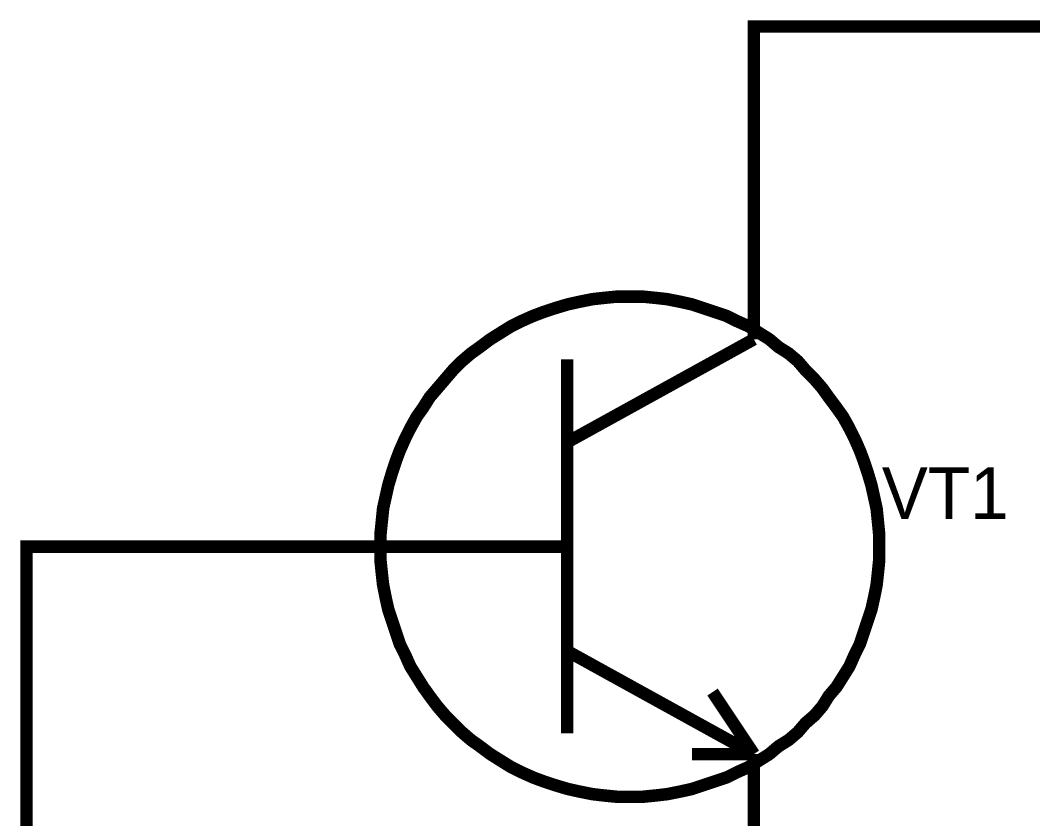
# Model space of a CAD drawing. Header units: millimetres. Extents: x 0 to 841, y 0 to 594.
# Drawn here: x 492.34 to 516.68, y 305.95 to 325.14 of the extents above; entities that cross this region are included whole.
import ezdxf

# ---------------------------------------------------------------- set-up
doc = ezdxf.new("R2010")
doc.units = ezdxf.units.MM
doc.layers.add('Sheet', color=255, linetype='Continuous')

msp = doc.modelspace()

# ---------------------------------------------------------------- linework, layer by layer
at = {"layer": 'Sheet', "const_width": 0.3}
for points in [[(509.973, 319.99), (509.973, 324.991), (519.973, 324.991)], [(509.973, 317.473), (509.973, 319.99)], [(500.997, 312.471), (500.997, 312.782), (501.029, 313.093), (501.06, 313.403), (501.122, 313.683), (501.184, 313.963), (501.277, 314.273), (501.37, 314.553), (501.463, 314.801), (501.588, 315.081), (501.712, 315.329), (501.867, 315.609), (502.022, 315.827), (502.178, 316.075), (502.364, 316.293), (502.55, 316.51), (502.737, 316.728), (502.954, 316.945), (503.171, 317.131), (503.389, 317.287), (503.637, 317.473), (503.886, 317.628), (504.134, 317.784), (504.383, 317.908), (504.662, 318.032), (504.911, 318.126), (505.19, 318.219), (505.501, 318.312), (505.78, 318.374), (506.091, 318.436), (506.37, 318.467), (506.681, 318.498), (506.991, 318.498)], [(506.991, 318.498), (506.681, 318.498), (506.37, 318.467), (506.091, 318.436), (505.78, 318.374), (505.501, 318.312), (505.19, 318.219), (504.911, 318.126), (504.662, 318.032), (504.383, 317.908), (504.134, 317.784), (503.886, 317.628), (503.637, 317.473), (503.389, 317.287), (503.171, 317.131), (502.954, 316.945), (502.737, 316.728), (502.55, 316.51), (502.364, 316.293), (502.178, 316.075), (502.022, 315.827), (501.867, 315.609), (501.712, 315.329), (501.588, 315.081), (501.463, 314.801), (501.37, 314.553), (501.277, 314.273), (501.184, 313.963), (501.122, 313.683), (501.06, 313.403), (501.029, 313.093), (500.997, 312.782), (500.997, 312.471)], [(506.991, 318.498), (507.302, 318.498), (507.612, 318.467), (507.892, 318.436), (508.203, 318.374), (508.482, 318.312), (508.762, 318.219), (509.041, 318.126), (509.321, 318.032), (509.569, 317.908), (509.848, 317.784), (510.097, 317.628), (510.345, 317.473), (510.563, 317.287), (510.811, 317.131), (511.029, 316.945), (511.215, 316.728), (511.432, 316.51), (511.619, 316.293), (511.774, 316.075), (511.96, 315.827), (512.116, 315.609), (512.271, 315.329), (512.395, 315.081), (512.519, 314.801), (512.612, 314.553), (512.706, 314.273), (512.799, 313.963), (512.861, 313.683), (512.923, 313.403), (512.954, 313.093), (512.985, 312.782), (512.985, 312.471)], [(512.985, 312.471), (512.985, 312.782), (512.954, 313.093), (512.923, 313.403), (512.861, 313.683), (512.799, 313.963), (512.706, 314.273), (512.612, 314.553), (512.519, 314.801), (512.395, 315.081), (512.271, 315.329), (512.116, 315.609), (511.96, 315.827), (511.774, 316.075), (511.619, 316.293), (511.432, 316.51), (511.215, 316.728), (511.029, 316.945), (510.811, 317.131), (510.563, 317.287), (510.345, 317.473), (510.097, 317.628), (509.848, 317.784), (509.569, 317.908), (509.321, 318.032), (509.041, 318.126), (508.762, 318.219), (508.482, 318.312), (508.203, 318.374), (507.892, 318.436), (507.612, 318.467), (507.302, 318.498), (506.991, 318.498)], [(505.47, 314.988), (509.973, 317.473)], [(505.485, 316.992), (505.485, 307.998)], [(497.488, 312.487), (497.488, 312.487), (492.488, 312.487), (492.488, 299.998), (492.488, 297.497), (494.988, 297.497)], [(500.982, 312.487), (497.488, 312.487)], [(505.485, 312.487), (500.982, 312.487)], [(506.991, 306.475), (506.681, 306.475), (506.37, 306.506), (506.091, 306.538), (505.78, 306.6), (505.501, 306.662), (505.19, 306.755), (504.911, 306.848), (504.662, 306.941), (504.383, 307.066), (504.134, 307.19), (503.886, 307.345), (503.637, 307.501), (503.389, 307.687), (503.171, 307.842), (502.954, 308.029), (502.737, 308.246), (502.55, 308.433), (502.364, 308.65), (502.178, 308.899), (502.022, 309.116), (501.867, 309.365), (501.712, 309.613), (501.588, 309.893), (501.463, 310.141), (501.37, 310.421), (501.277, 310.701), (501.184, 310.98), (501.122, 311.26), (501.06, 311.57), (501.029, 311.85), (500.997, 312.161), (500.997, 312.471)], [(500.997, 312.471), (500.997, 312.161), (501.029, 311.85), (501.06, 311.57), (501.122, 311.26), (501.184, 310.98), (501.277, 310.701), (501.37, 310.421), (501.463, 310.141), (501.588, 309.893), (501.712, 309.613), (501.867, 309.365), (502.022, 309.116), (502.178, 308.899), (502.364, 308.65), (502.55, 308.433), (502.737, 308.246), (502.954, 308.029), (503.171, 307.842), (503.389, 307.687), (503.637, 307.501), (503.886, 307.345), (504.134, 307.19), (504.383, 307.066), (504.662, 306.941), (504.911, 306.848), (505.19, 306.755), (505.501, 306.662), (505.78, 306.6), (506.091, 306.538), (506.37, 306.506), (506.681, 306.475), (506.991, 306.475)], [(512.985, 312.471), (512.985, 312.161), (512.954, 311.85), (512.923, 311.57), (512.861, 311.26), (512.799, 310.98), (512.706, 310.701), (512.612, 310.421), (512.519, 310.141), (512.395, 309.893), (512.271, 309.613), (512.116, 309.365), (511.96, 309.116), (511.774, 308.899), (511.619, 308.65), (511.432, 308.433), (511.215, 308.246), (511.029, 308.029), (510.811, 307.842), (510.563, 307.687), (510.345, 307.501), (510.097, 307.345), (509.848, 307.19), (509.569, 307.066), (509.321, 306.941), (509.041, 306.848), (508.762, 306.755), (508.482, 306.662), (508.203, 306.6), (507.892, 306.538), (507.612, 306.506), (507.302, 306.475), (506.991, 306.475)], [(506.991, 306.475), (507.302, 306.475), (507.612, 306.506), (507.892, 306.538), (508.203, 306.6), (508.482, 306.662), (508.762, 306.755), (509.041, 306.848), (509.321, 306.941), (509.569, 307.066), (509.848, 307.19), (510.097, 307.345), (510.345, 307.501), (510.563, 307.687), (510.811, 307.842), (511.029, 308.029), (511.215, 308.246), (511.432, 308.433), (511.619, 308.65), (511.774, 308.899), (511.96, 309.116), (512.116, 309.365), (512.271, 309.613), (512.395, 309.893), (512.519, 310.141), (512.612, 310.421), (512.706, 310.701), (512.799, 310.98), (512.861, 311.26), (512.923, 311.57), (512.954, 311.85), (512.985, 312.161), (512.985, 312.471)], [(512.985, 312.471), (512.985, 312.471), (512.985, 312.471), (512.985, 312.471), (512.985, 312.471), (512.985, 312.471), (512.985, 312.471), (512.985, 312.471), (512.985, 312.471), (512.985, 312.471), (512.985, 312.471), (512.985, 312.471), (512.985, 312.471), (512.985, 312.471), (512.985, 312.471), (512.985, 312.471), (512.985, 312.471), (512.985, 312.471), (512.985, 312.471), (512.985, 312.471), (512.985, 312.471), (512.985, 312.471), (512.985, 312.471), (512.985, 312.471), (512.985, 312.471), (512.985, 312.471), (512.985, 312.471), (512.985, 312.471), (512.985, 312.471), (512.985, 312.471), (512.985, 312.471), (512.985, 312.471), (512.985, 312.471)], [(505.47, 309.986), (509.973, 307.501)], [(509.973, 307.501), (508.979, 308.992)], [(509.973, 307.501), (508.482, 307.501)], [(509.973, 307.501), (509.973, 304.984)]]:
    msp.add_lwpolyline(points, dxfattribs=at)

# ---------------------------------------------------------------- texts
at = {"layer": 'Sheet'}
msp.add_text('VT1', height=1.2427, dxfattribs=at).set_placement((513.047, 313.155))

doc.saveas('drawing.dxf')
